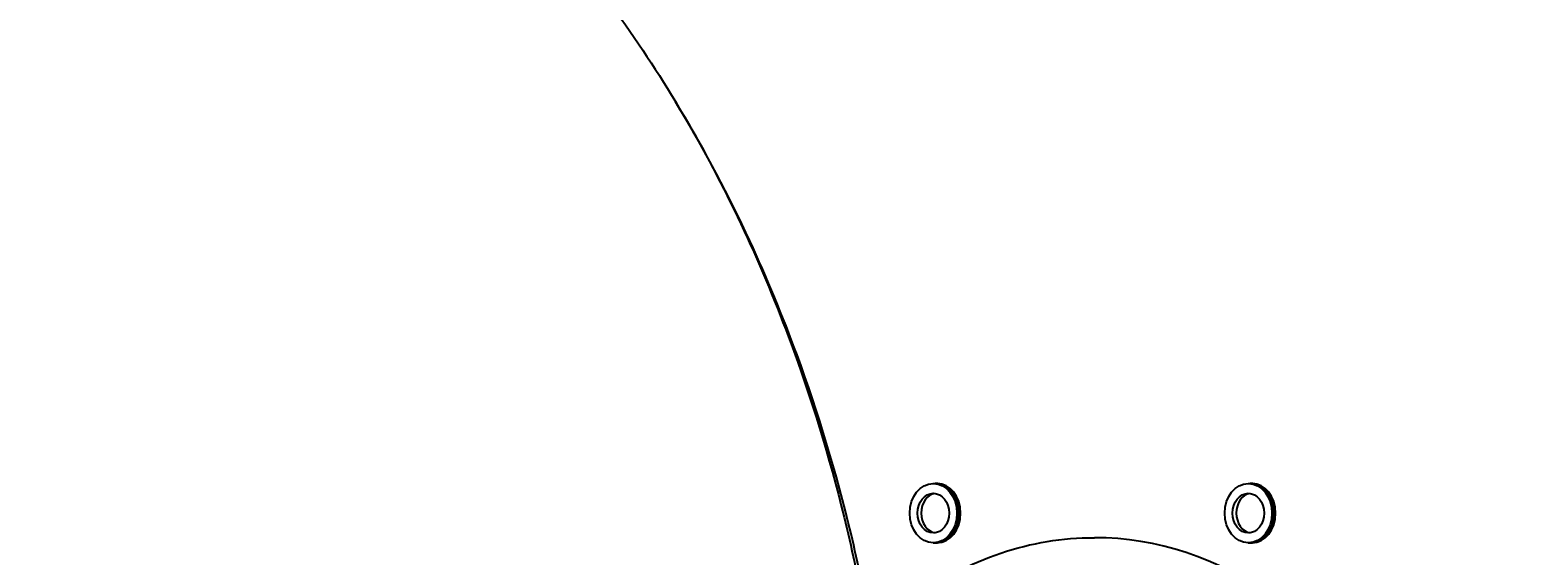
# Model space of a CAD drawing. Header units: millimetres. Extents: x -4172 to 126100, y -2 to 142133.
# Drawn here: x 15241 to 16223, y 15462 to 15807 of the extents above; entities that cross this region are included whole.
import ezdxf

# ---------------------------------------------------------------- set-up
doc = ezdxf.new("R2010")
doc.units = ezdxf.units.MM
doc.header["$LTSCALE"] = 100
doc.layers.add('Dimension', color=7, linetype='Continuous', lineweight=18)
doc.layers.add('Visible', color=7, linetype='Continuous', lineweight=25)
doc.styles.add('Title', font='arial.ttf')
doc.dimstyles.new('Default - Method 2b', dxfattribs={"dimscale": 100, "dimtxt": 3, "dimasz": 2.5, "dimexe": 3, "dimexo": 0.5, "dimgap": 0.7, "dimtad": 0, "dimtoh": 1, "dimdec": 1, "dimrnd": 1e-08, "dimtxsty": 'Title', "dimcen": 0.09, "dimdle": 10, "dimclrd": 256, "dimclre": 256, "dimclrt": 7, "dimadec": 0, "dimazin": 2, "dimtfac": 0.833333, "dimtdec": 1, "dimtmove": 0, "dimatfit": 3, "dimfxl": 1, "dimtolj": 1, "dimlwd": -1, "dimlwe": -1, "dimarcsym": 0})

# ---------------------------------------------------------------- blocks, each defined once
blk = doc.blocks.new('*D96')
at = {"layer": 'Defpoints', "color": 0, "transparency": 16777216}
for p in [(9769.96, 24785.84), (18921.46, 24785.84), (18422.93, 14535.84)]:
    blk.add_point(p, dxfattribs=at)
at = {"layer": 'Dimension', "transparency": 16777216}
for p, q in [((18871.46, 24785.84), (9469.96, 24785.84)), ((9769.96, 24535.84), (9769.96, 20179.92)), ((9769.96, 14785.84), (9769.96, 19141.76)), ((18372.93, 14535.84), (9469.96, 14535.84))]:
    blk.add_line(p, q, dxfattribs=at)
for points in [[(9728.3, 24535.84), (9811.63, 24535.84), (9769.96, 24785.84)], [(9728.3, 14785.84), (9811.63, 14785.84), (9769.96, 14535.84)]]:
    blk.add_solid(points, dxfattribs=at)
at = {"layer": 'Dimension', "color": 7, "transparency": 16777216, "insert": (9923.14, 19211.76), "char_height": 300, "attachment_point": 7, "rotation": 90, "style": 'Title'}
blk.add_mtext('\\A1;5125', dxfattribs=at)

msp = doc.modelspace()

# ---------------------------------------------------------------- linework, layer by layer
at = {"layer": 'Visible'}
for p, q in [((15668.16, 15754.84), (15665.07, 15759.97)), ((15834.41, 15509.46), (15835.56, 15509.46)), ((15835.68, 15509.46), (15836.83, 15509.46)), ((15838.38, 15509.08), (15838.79, 15509.08)), ((15838.67, 15509.01), (15838.68, 15509.04)), ((15838.81, 15509.04), (15838.68, 15509.04)), ((15838.78, 15509.04), (15838.79, 15509.08)), ((15839.08, 15509.04), (15838.81, 15509.04)), ((15838.81, 15509.04), (15838.81, 15509.04)), ((15843.97, 15506.17), (15844.38, 15506.17)), ((15844.21, 15505.98), (15844.24, 15506.05)), ((15844.37, 15506.05), (15844.24, 15506.05)), ((15844.31, 15506.05), (15844.38, 15506.17)), ((15844.65, 15506.05), (15844.37, 15506.05)), ((15844.37, 15506.05), (15844.37, 15506.05)), ((16041.39, 15509.46), (16042.54, 15509.46)), ((16042.66, 15509.46), (16043.82, 15509.46)), ((16045.37, 15509.08), (16045.77, 15509.08)), ((16045.79, 15509.04), (16045.66, 15509.04)), ((16045.66, 15509.01), (16045.66, 15509.04)), ((16045.76, 15509.04), (16045.77, 15509.08)), ((16046.07, 15509.04), (16045.79, 15509.04)), ((16045.79, 15509.04), (16045.79, 15509.04)), ((16050.96, 15506.17), (16051.36, 15506.17)), ((16051.19, 15505.98), (16051.23, 15506.05)), ((16051.36, 15506.05), (16051.23, 15506.05)), ((16051.3, 15506.05), (16051.36, 15506.17)), ((16051.63, 15506.05), (16051.36, 15506.05)), ((16051.36, 15506.05), (16051.36, 15506.05)), ((15848.25, 15500.79), (15848.66, 15500.79)), ((15848.38, 15500.57), (15848.66, 15500.79)), ((15848.39, 15500.55), (15848.48, 15500.61)), ((15848.61, 15500.61), (15848.48, 15500.61)), ((15848.6, 15500.61), (15848.61, 15500.61)), ((15848.88, 15500.61), (15848.61, 15500.61)), ((15850.57, 15493.76), (15850.97, 15493.76)), ((15850.59, 15493.67), (15850.97, 15493.76)), ((15850.62, 15493.53), (15850.73, 15493.55)), ((15850.86, 15493.55), (15850.73, 15493.55)), ((15851.13, 15493.55), (15850.86, 15493.55)), ((15850.86, 15493.55), (15850.86, 15493.55)), ((16055.24, 15500.79), (16055.64, 15500.79)), ((16055.37, 15500.57), (16055.64, 15500.79)), ((16055.38, 15500.55), (16055.46, 15500.61)), ((16055.59, 15500.61), (16055.46, 15500.61)), ((16055.86, 15500.61), (16055.59, 15500.61)), ((16055.59, 15500.61), (16055.59, 15500.61)), ((16057.55, 15493.76), (16057.96, 15493.76)), ((16057.57, 15493.67), (16057.96, 15493.76)), ((16057.6, 15493.53), (16057.72, 15493.55)), ((16057.85, 15493.55), (16057.72, 15493.55)), ((16057.84, 15493.55), (16057.85, 15493.55)), ((16058.12, 15493.55), (16057.85, 15493.55)), ((15850.55, 15486.01), (15850.8, 15485.95)), ((15850.55, 15486.01), (15850.8, 15485.94)), ((15850.55, 15485.98), (15850.67, 15485.94)), ((15850.56, 15486.08), (15851.07, 15485.95)), ((15850.57, 15486.15), (15850.97, 15486.15)), ((15850.8, 15485.94), (15850.67, 15485.94)), ((15851.07, 15485.95), (15850.8, 15485.95)), ((16057.54, 15486.01), (16057.78, 15485.95)), ((16057.54, 15486.01), (16057.78, 15485.94)), ((16057.54, 15485.98), (16057.65, 15485.94)), ((16057.55, 15486.15), (16057.96, 15486.15)), ((16057.55, 15486.08), (16058.05, 15485.95)), ((16057.78, 15485.94), (16057.65, 15485.94)), ((16058.05, 15485.95), (16057.78, 15485.95)), ((15843.93, 15473.7), (15843.96, 15473.63)), ((15844.09, 15473.63), (15843.96, 15473.63)), ((15843.97, 15473.74), (15844.38, 15473.74)), ((15844.03, 15473.74), (15844.09, 15473.63)), ((15844.04, 15473.74), (15844.09, 15473.63)), ((15844.37, 15473.63), (15844.09, 15473.63)), ((15844.31, 15473.74), (15844.37, 15473.63)), ((15848.2, 15479.02), (15848.29, 15478.95)), ((15848.24, 15479.1), (15848.42, 15478.95)), ((15848.24, 15479.1), (15848.42, 15478.95)), ((15848.25, 15479.12), (15848.66, 15479.12)), ((15848.42, 15478.95), (15848.29, 15478.95)), ((15848.69, 15478.95), (15848.42, 15478.95)), ((15848.49, 15479.12), (15848.69, 15478.95)), ((15940.08, 15473.84), (15940.32, 15473.84)), ((16050.91, 15473.7), (16050.95, 15473.63)), ((16051.08, 15473.63), (16050.95, 15473.63)), ((16050.96, 15473.74), (16051.36, 15473.74)), ((16051.02, 15473.74), (16051.08, 15473.63)), ((16051.02, 15473.74), (16051.08, 15473.63)), ((16051.35, 15473.63), (16051.08, 15473.63)), ((16051.29, 15473.74), (16051.35, 15473.63)), ((16055.19, 15479.02), (16055.27, 15478.95)), ((16055.23, 15479.1), (16055.41, 15478.95)), ((16055.23, 15479.1), (16055.41, 15478.95)), ((16055.24, 15479.12), (16055.64, 15479.12)), ((16055.41, 15478.95), (16055.27, 15478.95)), ((16055.68, 15478.95), (16055.41, 15478.95)), ((16055.47, 15479.12), (16055.68, 15478.95)), ((15834.41, 15470.46), (15835.56, 15470.46)), ((15835.68, 15470.46), (15836.83, 15470.46)), ((15838.34, 15470.82), (15838.35, 15470.79)), ((15838.48, 15470.79), (15838.35, 15470.79)), ((15838.38, 15470.83), (15838.79, 15470.83)), ((15838.47, 15470.83), (15838.48, 15470.79)), ((15838.47, 15470.83), (15838.48, 15470.79)), ((15838.75, 15470.79), (15838.48, 15470.79)), ((15838.74, 15470.83), (15838.75, 15470.79)), ((16041.39, 15470.46), (16042.54, 15470.46)), ((16042.66, 15470.46), (16043.82, 15470.46)), ((16045.33, 15470.82), (16045.33, 15470.79)), ((16045.46, 15470.79), (16045.33, 15470.79)), ((16045.37, 15470.83), (16045.77, 15470.83)), ((16045.46, 15470.83), (16045.46, 15470.79)), ((16045.46, 15470.83), (16045.46, 15470.79)), ((16045.74, 15470.79), (16045.46, 15470.79)), ((16045.73, 15470.83), (16045.74, 15470.79))]:
    msp.add_line(p, q, dxfattribs=at)
for centre, major_axis, ratio, start_param, end_param in [((15918.5, 15175.84), (0, 963), 0.795412, 2.678108, 6.184375), ((15900.32, 15175.84), (0, -953), 0.795412, 5.418504, 9.32545), ((15918.5, 15175.84), (0, -953), 0.795412, 0, 3.050396), ((15900.32, 15175.84), (0, 813), 0.795412, 2.155886, 6.26781), ((15836.83, 15489.96), (0, -13), 0.795412, 3.259087, 6.165691), ((15835.56, 15489.96), (0, -19.5), 0.848436, 2.945243, 3.141593), ((15835.68, 15489.96), (0, 19.5), 0.848436, 6.076034, 6.286795), ((15836.83, 15489.96), (0, 19.5), 0.795412, 3.141593, 6.283185), ((15835.56, 15489.96), (-1.37, 19.47), 0.843195, 5.634799, 6.027498), ((15835.68, 15489.96), (1.37, -19.47), 0.843195, 2.482404, 2.875037), ((15835.62, 15489.96), (0, 19.5), 0.795412, 6.075967, 6.076034), ((15835.56, 15489.96), (-2.35, 19.4), 0.829139, 5.201299, 5.593998), ((15835.68, 15489.96), (2.35, -19.4), 0.829139, 2.048904, 2.441537), ((15835.62, 15489.96), (0, -19.5), 0.795412, 2.541676, 2.541742), ((16043.82, 15489.96), (0, -13), 0.795412, 3.259087, 6.165691), ((16042.54, 15489.96), (0, -19.5), 0.848436, 2.945243, 3.141593), ((16042.66, 15489.96), (0, 19.5), 0.848436, 6.076034, 6.286795), ((16043.82, 15489.96), (0, 19.5), 0.795412, 3.141593, 6.283185), ((16042.54, 15489.96), (1.37, -19.47), 0.843195, 2.493207, 2.885906), ((16042.66, 15489.96), (-1.37, 19.47), 0.843195, 5.623997, 6.01663), ((16042.6, 15489.96), (0, 19.5), 0.795412, 6.075967, 6.076034), ((16042.54, 15489.96), (2.35, -19.4), 0.829139, 2.059706, 2.452405), ((16042.66, 15489.96), (-2.35, 19.4), 0.829139, 5.190496, 5.583129), ((16042.6, 15489.96), (0, -19.5), 0.795412, 2.541676, 2.541742), ((15835.56, 15489.96), (2.8, -19.37), 0.809975, 1.650731, 2.04343), ((15835.68, 15489.96), (2.8, -19.37), 0.809975, 1.639929, 2.032562), ((15835.62, 15489.96), (0, -19.5), 0.795412, 2.148976, 2.149043), ((15835.56, 15489.96), (2.76, -19.38), 0.789447, 1.262411, 1.65511), ((15835.68, 15489.96), (2.76, -19.38), 0.789447, 1.251609, 1.644242), ((15835.62, 15489.96), (0, -19.5), 0.795412, 1.756277, 1.756344), ((16042.54, 15489.96), (2.8, -19.37), 0.809975, 1.650731, 2.04343), ((16042.66, 15489.96), (2.8, -19.37), 0.809975, 1.639929, 2.032562), ((16042.6, 15489.96), (0, -19.5), 0.795412, 2.148976, 2.149043), ((16042.54, 15489.96), (2.76, -19.38), 0.789447, 1.262411, 1.65511), ((16042.66, 15489.96), (2.76, -19.38), 0.789447, 1.251609, 1.644242), ((16042.6, 15489.96), (0, -19.5), 0.795412, 1.756277, 1.756344), ((15835.56, 15489.96), (2.36, -19.41), 0.77053, 0.888298, 1.280997), ((15835.68, 15489.96), (-2.36, 19.41), 0.77053, 4.019088, 4.411721), ((15835.62, 15489.96), (0, -19.5), 0.795412, 1.363578, 1.363645), ((16042.54, 15489.96), (2.36, -19.41), 0.77053, 0.888298, 1.280997), ((16042.66, 15489.96), (-2.36, 19.41), 0.77053, 4.019088, 4.411721), ((16042.6, 15489.96), (0, -19.5), 0.795412, 1.363578, 1.363645), ((15835.68, 15489.96), (-0.89, 19.49), 0.745732, 3.293024, 3.685656), ((15835.56, 15489.96), (0.89, -19.49), 0.745732, 0.162233, 0.554932), ((15835.62, 15489.96), (0, -19.5), 0.795412, 0.57818, 0.578246), ((15835.68, 15489.96), (-1.71, 19.46), 0.755434, 3.653672, 4.046305), ((15835.56, 15489.96), (1.71, -19.46), 0.755434, 0.522881, 0.91558), ((15835.62, 15489.96), (0, -19.5), 0.795412, 0.970879, 0.970946), ((15940.32, 15175.84), (0, 298), 0.795412, 4.244008, 6.283185), ((16042.66, 15489.96), (-0.89, 19.49), 0.745732, 3.293024, 3.685656), ((16042.54, 15489.96), (0.89, -19.49), 0.745732, 0.162233, 0.554932), ((16042.6, 15489.96), (0, -19.5), 0.795412, 0.57818, 0.578246), ((16042.66, 15489.96), (-1.71, 19.46), 0.755434, 3.653672, 4.046305), ((16042.54, 15489.96), (1.71, -19.46), 0.755434, 0.522881, 0.91558), ((16042.6, 15489.96), (0, -19.5), 0.795412, 0.970879, 0.970946), ((15835.56, 15489.96), (0, 19.5), 0.742388, 3.141593, 3.337942), ((15835.68, 15489.96), (0, -19.5), 0.742388, 6.27906, 6.468666), ((15835.62, 15489.96), (0, -19.5), 0.795412, 0.185481, 0.185547), ((16042.54, 15489.96), (0, -19.5), 0.742388, 0, 0.19635), ((16042.66, 15489.96), (0, 19.5), 0.742388, 3.137467, 3.327074), ((16042.6, 15489.96), (0, -19.5), 0.795412, 0.185481, 0.185547)]:
    msp.add_ellipse(centre, major_axis=major_axis, ratio=ratio, start_param=start_param, end_param=end_param, dxfattribs=at)
for centre, major_axis in [((15834.41, 15489.96), (0, -19.5)), ((15834.41, 15489.96), (0, -13)), ((16041.39, 15489.96), (0, 19.5)), ((16041.39, 15489.96), (0, 13))]:
    msp.add_ellipse(centre, major_axis=major_axis, ratio=0.795412, dxfattribs=at)
for points, knots in [([(14922.52, 15673.1), (14959.1, 15707.18), (14998.35, 15738.95), (15081.35, 15797.3), (15124.77, 15823.69), (15214.48, 15870.27), (15260.32, 15890.33), (15355.2, 15924.36), (15403.85, 15938.02), (15452.93, 15947.75)], [-30.486858, -30.486858, -30.486858, -30.486858, -22.837291, -22.837291, -15.217433, -15.217433, -7.686259, -7.686259, -0.000004, -0.000004, -0.000004, -0.000004]), ([(15534.63, 15925.03), (15552.5, 15907.65), (15569.6, 15889.39), (15602.12, 15851.21), (15617.57, 15831.27), (15662.87, 15766.86), (15689.35, 15720.38), (15723.37, 15646.35), (15733.5, 15621.66), (15756.58, 15558.3), (15768.2, 15519.42), (15782.21, 15460.31), (15786.3, 15440.58), (15790.44, 15417.32), (15790.98, 15414.23), (15791.5, 15411.14)], [-32.992357, -32.992357, -32.992357, -32.992357, -28.9563, -28.9563, -24.930341, -24.930341, -16.438828, -16.438828, -12.317512, -12.317512, -6.130671, -6.130671, -3.050423, -3.050423, -2.57986, -2.57986, -2.57986, -2.57986]), ([(15793.6, 15412.15), (15793.37, 15413.44), (15793.15, 15414.73), (15789.25, 15436.48), (15785.08, 15456.51), (15770.82, 15516.18), (15758.98, 15555.47), (15735.46, 15619.41), (15725.15, 15644.31), (15699.94, 15698.62), (15684.79, 15727.27), (15668.18, 15754.84)], [-30.293397, -30.293397, -30.293397, -30.293397, -30.095652, -30.095652, -26.962925, -26.962925, -20.6666, -20.6666, -16.475661, -16.475661, -11.32838, -11.32838, -11.32838, -11.32838]), ([(15397.39, 15248.94), (15367.53, 15263.08), (15338.21, 15278.1), (15280.37, 15309.89), (15252.4, 15326.36), (15191.55, 15364.69), (15159.87, 15386.35), (15109.19, 15424.16), (15089.64, 15439.61), (15042.56, 15479.23), (15015.56, 15504.16), (14964, 15556.63), (14939.51, 15584.1), (14916.46, 15612.67)], [-31.946087, -31.946087, -31.946087, -31.946087, -26.922891, -26.922891, -21.900782, -21.900782, -15.824627, -15.824627, -11.851393, -11.851393, -5.938719, -5.938719, -0.000001, -0.000001, -0.000001, -0.000001]), ([(14919.56, 15607.51), (14942.93, 15578.56), (14967.76, 15550.73), (15020.1, 15497.61), (15047.52, 15472.4), (15095.01, 15432.63), (15114.55, 15417.26), (15163.27, 15381.08), (15192.88, 15360.81), (15252.07, 15323.26), (15280.65, 15306.34), (15339.86, 15273.65), (15369.94, 15258.2), (15400.55, 15243.7)], [-31.514808, -31.514808, -31.514808, -31.514808, -25.583218, -25.583218, -19.677438, -19.677438, -15.771105, -15.771105, -10.164595, -10.164595, -5.086356, -5.086356, -0.000004, -0.000004, -0.000004, -0.000004]), ([(15821.39, 15433.84), (15839.36, 15446.89), (15858.7, 15456.96), (15898.73, 15470.42), (15919.4, 15473.84), (15940.08, 15473.84)], [7.3301044, 7.3301044, 7.3301044, 7.3301044, 7.5925924, 7.5925924, 7.8539816, 7.8539816, 7.8539816, 7.8539816])]:
    msp.add_open_spline(points, degree=3, knots=knots, dxfattribs=at)

# ---------------------------------------------------------------- dimensions: what is measured, and where the dimension line sits
at = {"layer": 'Dimension'}
dim = msp.add_linear_dim(base=(9769.96, 24785.84), p1=(18422.93, 14535.84), p2=(18921.46, 24785.84), angle=90, dimstyle='Default - Method 2b', override={"dimgap": 0.7, "dimtoh": 0, "dimdec": 1, "dimlfac": 0.5, "dimtol": 0, "dimlim": 0, "dimtp": 0, "dimtm": 0, "dimtdec": 1, "dimtofl": 0, "dimatfit": 1}, dxfattribs=at)
dim.commit()
dim.dimension.update_dxf_attribs({"geometry": '*D96', "text_midpoint": (9769.96, 19660.84), "dimtype": 160})

doc.saveas('drawing.dxf')
